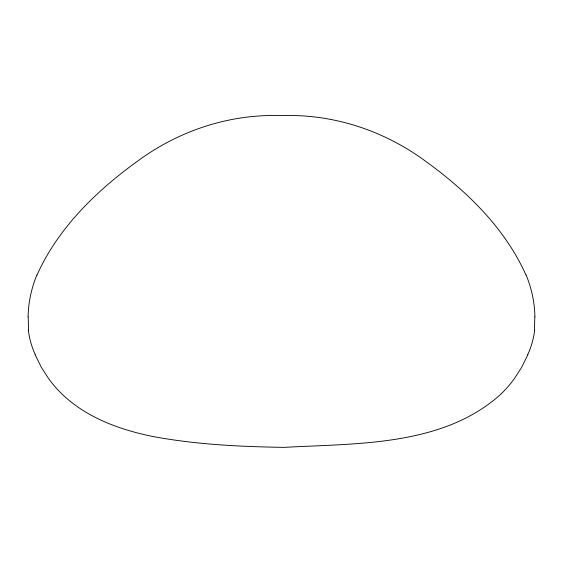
<?xml version="1.0" encoding="UTF-8"?>
<svg xmlns="http://www.w3.org/2000/svg" width="563" height="563" viewBox="0 0 563 563"><rect width="100%" height="100%" fill="white"/><g stroke="black" fill="none" stroke-linecap="round" stroke-linejoin="round"><path stroke-width="0.84" d="M28.185 316.899L28.558 330.178M534.442 330.178L534.815 316.899M37.017 275.068C58.017 228.022 96.372 190.892 137.583 161.117C179.02 130.567 229.887 113.74 281.5 115.626C333.113 113.74 383.98 130.567 425.417 161.117C466.628 190.892 504.983 228.022 525.983 275.068M527.848 354.774L521.634 367.336L514.512 378.435A117.576 117.576 0 0 1 501.035 394.009C443.116 446.536 356.949 443.313 283.97 447.367C240.056 446.684 195.861 444.552 152.615 436.445C119.743 429.71 86.512 417.739 61.965 394.009A117.576 117.576 0 0 1 48.488 378.435L41.366 367.336L35.152 354.774M28.073 316.899A116.027 116.027 0 0 1 36.877 275.011M526.124 275.011A116.027 116.027 0 0 1 534.927 316.899M534.66 330.207A83.894 83.894 0 0 1 527.721 354.711M35.279 354.711A83.894 83.894 0 0 1 28.34 330.207"/></g></svg>
